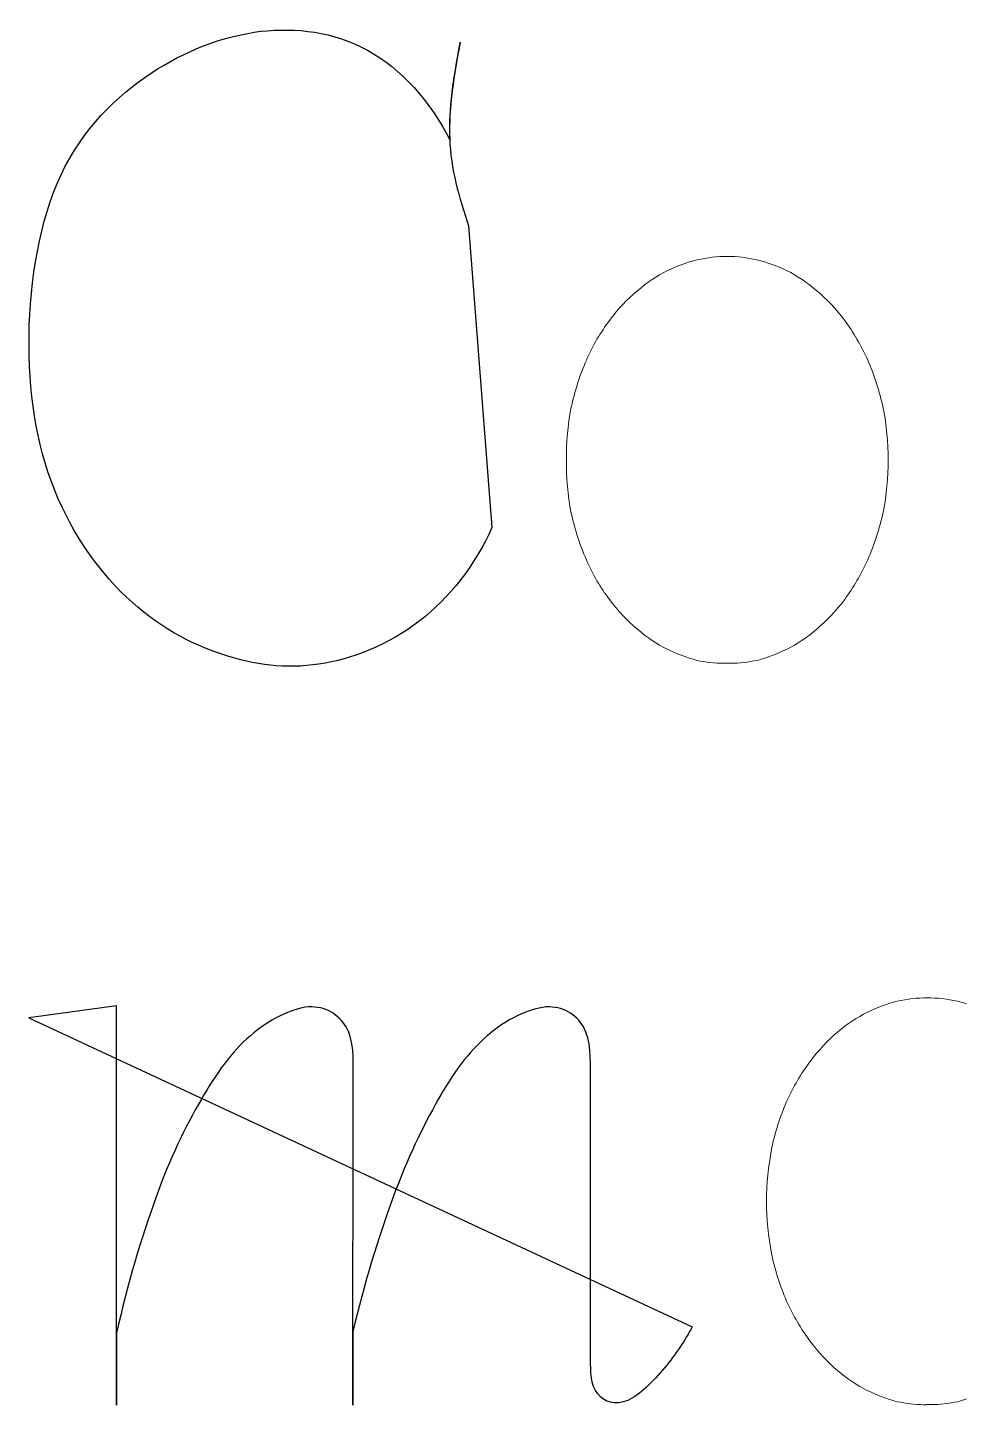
# Model space of a CAD drawing. Header units: centimetres. Extents: x -9.8 to 9.8, y -7.2 to 7.2.
# Drawn here: x -9.849 to -9.424, y 5.911 to 6.539 of the extents above; entities that cross this region are included whole.
import ezdxf

# ---------------------------------------------------------------- set-up
doc = ezdxf.new("R2010")
doc.units = ezdxf.units.CM
doc.header["$MEASUREMENT"] = 0
doc.layers.add('Layer 1', color=7, linetype='Continuous')

msp = doc.modelspace()

# ---------------------------------------------------------------- linework, layer by layer
at = {"layer": 'Layer 1', "color": 7}
for points, knots in [([(-9.64827, 6.44865), (-9.65245, 6.46161), (-9.65647, 6.47474), (-9.65684, 6.48847), (-9.65684, 6.48847), (-9.6574, 6.50276), (-9.65475, 6.51763), (-9.65208, 6.53247), (-9.65208, 6.53247), (-9.65361, 6.52313), (-9.65533, 6.51419), (-9.65608, 6.50675), (-9.65608, 6.50675), (-9.65683, 6.49931), (-9.65684, 6.4936), (-9.65684, 6.48789), (-9.65684, 6.48789), (-9.66541, 6.50541), (-9.67912, 6.52046), (-9.69436, 6.52885), (-9.69436, 6.52885), (-9.70979, 6.53742), (-9.72693, 6.53914), (-9.74294, 6.53742), (-9.74294, 6.53742), (-9.75895, 6.53533), (-9.77419, 6.52999), (-9.78998, 6.52027), (-9.78998, 6.52027), (-9.80559, 6.51035), (-9.8216, 6.49606), (-9.83208, 6.47587), (-9.83208, 6.47587), (-9.84256, 6.45568), (-9.84753, 6.42902), (-9.84848, 6.40349), (-9.84848, 6.40349), (-9.84925, 6.37796), (-9.84639, 6.35377), (-9.83856, 6.33242), (-9.83856, 6.33242), (-9.83073, 6.31107), (-9.81819, 6.2926), (-9.80427, 6.27948), (-9.80427, 6.27948), (-9.79035, 6.26614), (-9.77493, 6.25794), (-9.76027, 6.25318), (-9.76027, 6.25318), (-9.74561, 6.24823), (-9.73169, 6.24651), (-9.71645, 6.24879), (-9.71645, 6.24879), (-9.7014, 6.25107), (-9.68502, 6.25736), (-9.67092, 6.26821), (-9.67092, 6.26821), (-9.65682, 6.27906), (-9.64502, 6.2943), (-9.63758, 6.31107), (-9.63758, 6.31107), (-9.63758, 6.31107), (-9.64827, 6.44865), (-9.64827, 6.44865)], [0, 0, 0, 0, 0.058824, 0.058824, 0.058824, 0.058824, 0.117647, 0.117647, 0.117647, 0.117647, 0.176471, 0.176471, 0.176471, 0.176471, 0.235294, 0.235294, 0.235294, 0.235294, 0.294118, 0.294118, 0.294118, 0.294118, 0.352941, 0.352941, 0.352941, 0.352941, 0.411765, 0.411765, 0.411765, 0.411765, 0.470588, 0.470588, 0.470588, 0.470588, 0.529412, 0.529412, 0.529412, 0.529412, 0.588235, 0.588235, 0.588235, 0.588235, 0.647059, 0.647059, 0.647059, 0.647059, 0.705882, 0.705882, 0.705882, 0.705882, 0.764706, 0.764706, 0.764706, 0.764706, 0.823529, 0.823529, 0.823529, 0.823529, 0.882353, 0.882353, 0.882353, 0.882353, 1, 1, 1, 1]), ([(-9.64827, 6.44865), (-9.64827, 6.44865), (-9.64827, 6.44865), (-9.64827, 6.44865), (-9.64827, 6.44865), (-9.64827, 6.44865), (-9.64827, 6.44865), (-9.64827, 6.44865)], [0, 0, 0, 0, 0.333333, 0.333333, 0.333333, 0.333333, 1, 1, 1, 1]), ([(-9.84866, 6.08747), (-9.84866, 6.08747), (-9.80865, 6.093), (-9.80865, 6.093), (-9.80865, 6.093), (-9.80865, 6.093), (-9.80865, 5.91089), (-9.80865, 5.91089), (-9.80865, 5.91089), (-9.80865, 5.91089), (-9.80865, 5.94365), (-9.80865, 5.94365), (-9.80865, 5.94365), (-9.80389, 5.96574), (-9.79741, 5.98728), (-9.79074, 6.00538), (-9.79074, 6.00538), (-9.78444, 6.02348), (-9.77722, 6.03795), (-9.77016, 6.05015), (-9.77016, 6.05015), (-9.76331, 6.06216), (-9.75624, 6.07206), (-9.74767, 6.07931), (-9.74767, 6.07931), (-9.7391, 6.08674), (-9.72899, 6.09169), (-9.72119, 6.09246), (-9.72119, 6.09246), (-9.71338, 6.09283), (-9.70767, 6.08923), (-9.70404, 6.08333), (-9.70404, 6.08333), (-9.70042, 6.07724), (-9.70079, 6.06867), (-9.70079, 6.06066), (-9.70079, 6.06066), (-9.70079, 6.06066), (-9.70103, 5.91086), (-9.70103, 5.91086), (-9.70103, 5.91086), (-9.70103, 5.91086), (-9.70103, 5.9442), (-9.70103, 5.9442), (-9.70103, 5.9442), (-9.69587, 5.96592), (-9.68941, 5.98746), (-9.68275, 6.00535), (-9.68275, 6.00535), (-9.67608, 6.02345), (-9.66902, 6.03792), (-9.66217, 6.05012), (-9.66217, 6.05012), (-9.65532, 6.06213), (-9.64825, 6.07203), (-9.63968, 6.07928), (-9.63968, 6.07928), (-9.63111, 6.08671), (-9.62082, 6.09166), (-9.61301, 6.09243), (-9.61301, 6.09243), (-9.6052, 6.0928), (-9.59928, 6.0892), (-9.59586, 6.0833), (-9.59586, 6.0833), (-9.59242, 6.07721), (-9.59261, 6.06864), (-9.59261, 6.06063), (-9.59261, 6.06063), (-9.59261, 6.06063), (-9.59261, 5.93204), (-9.59261, 5.93204), (-9.59261, 5.93204), (-9.59261, 5.92632), (-9.59261, 5.91984), (-9.58938, 5.91603), (-9.58938, 5.91603), (-9.58634, 5.91203), (-9.58139, 5.91069), (-9.57565, 5.91299), (-9.57565, 5.91299), (-9.57012, 5.91548), (-9.56403, 5.92175), (-9.55888, 5.92786), (-9.55888, 5.92786), (-9.55375, 5.93416), (-9.54975, 5.94006), (-9.54631, 5.94654), (-9.54631, 5.94654), (-9.54631, 5.94654), (-9.84866, 6.08747), (-9.84866, 6.08747)], [0, 0, 0, 0, 0.041667, 0.041667, 0.041667, 0.041667, 0.083333, 0.083333, 0.083333, 0.083333, 0.125, 0.125, 0.125, 0.125, 0.166667, 0.166667, 0.166667, 0.166667, 0.208333, 0.208333, 0.208333, 0.208333, 0.25, 0.25, 0.25, 0.25, 0.291667, 0.291667, 0.291667, 0.291667, 0.333333, 0.333333, 0.333333, 0.333333, 0.375, 0.375, 0.375, 0.375, 0.416667, 0.416667, 0.416667, 0.416667, 0.458333, 0.458333, 0.458333, 0.458333, 0.5, 0.5, 0.5, 0.5, 0.541667, 0.541667, 0.541667, 0.541667, 0.583333, 0.583333, 0.583333, 0.583333, 0.625, 0.625, 0.625, 0.625, 0.666667, 0.666667, 0.666667, 0.666667, 0.708333, 0.708333, 0.708333, 0.708333, 0.75, 0.75, 0.75, 0.75, 0.791667, 0.791667, 0.791667, 0.791667, 0.833333, 0.833333, 0.833333, 0.833333, 0.875, 0.875, 0.875, 0.875, 0.916667, 0.916667, 0.916667, 0.916667, 1, 1, 1, 1]), ([(-9.84866, 6.08747), (-9.84866, 6.08747), (-9.84866, 6.08747), (-9.84866, 6.08747), (-9.84866, 6.08747), (-9.84866, 6.08747), (-9.84866, 6.08747), (-9.84866, 6.08747)], [0, 0, 0, 0, 0.333333, 0.333333, 0.333333, 0.333333, 1, 1, 1, 1])]:
    msp.add_open_spline(points, degree=3, knots=knots, dxfattribs=at)
at = {"layer": 'Layer 1', "color": 9, "lineweight": 0}
for points, knots in [([(-9.64827, 6.44865), (-9.65245, 6.46161), (-9.65647, 6.47474), (-9.65684, 6.48847), (-9.65684, 6.48847), (-9.6574, 6.50276), (-9.65475, 6.51763), (-9.65208, 6.53247), (-9.65208, 6.53247), (-9.65361, 6.52313), (-9.65533, 6.51419), (-9.65608, 6.50675), (-9.65608, 6.50675), (-9.65683, 6.49931), (-9.65684, 6.4936), (-9.65684, 6.48789), (-9.65684, 6.48789), (-9.66541, 6.50541), (-9.67912, 6.52046), (-9.69436, 6.52885), (-9.69436, 6.52885), (-9.70979, 6.53742), (-9.72693, 6.53914), (-9.74294, 6.53742), (-9.74294, 6.53742), (-9.75895, 6.53533), (-9.77419, 6.52999), (-9.78998, 6.52027), (-9.78998, 6.52027), (-9.80559, 6.51035), (-9.8216, 6.49606), (-9.83208, 6.47587), (-9.83208, 6.47587), (-9.84256, 6.45568), (-9.84753, 6.42902), (-9.84848, 6.40349), (-9.84848, 6.40349), (-9.84925, 6.37796), (-9.84639, 6.35377), (-9.83856, 6.33242), (-9.83856, 6.33242), (-9.83073, 6.31107), (-9.81819, 6.2926), (-9.80427, 6.27948), (-9.80427, 6.27948), (-9.79035, 6.26614), (-9.77493, 6.25794), (-9.76027, 6.25318), (-9.76027, 6.25318), (-9.74561, 6.24823), (-9.73169, 6.24651), (-9.71645, 6.24879), (-9.71645, 6.24879), (-9.7014, 6.25107), (-9.68502, 6.25736), (-9.67092, 6.26821), (-9.67092, 6.26821), (-9.65682, 6.27906), (-9.64502, 6.2943), (-9.63758, 6.31107)], [0, 0, 0, 0, 0.0625, 0.0625, 0.0625, 0.0625, 0.125, 0.125, 0.125, 0.125, 0.1875, 0.1875, 0.1875, 0.1875, 0.25, 0.25, 0.25, 0.25, 0.3125, 0.3125, 0.3125, 0.3125, 0.375, 0.375, 0.375, 0.375, 0.4375, 0.4375, 0.4375, 0.4375, 0.5, 0.5, 0.5, 0.5, 0.5625, 0.5625, 0.5625, 0.5625, 0.625, 0.625, 0.625, 0.625, 0.6875, 0.6875, 0.6875, 0.6875, 0.75, 0.75, 0.75, 0.75, 0.8125, 0.8125, 0.8125, 0.8125, 0.875, 0.875, 0.875, 0.875, 1, 1, 1, 1]), ([(-9.64827, 6.44865), (-9.64827, 6.44865), (-9.64827, 6.44865), (-9.64827, 6.44865), (-9.64827, 6.44865), (-9.64827, 6.44865), (-9.64827, 6.44865), (-9.64827, 6.44865)], [0, 0, 0, 0, 0.333333, 0.333333, 0.333333, 0.333333, 1, 1, 1, 1]), ([(-9.84866, 6.08747), (-9.84866, 6.08747), (-9.80865, 6.093), (-9.80865, 6.093), (-9.80865, 6.093), (-9.80865, 6.093), (-9.80865, 5.91089), (-9.80865, 5.91089), (-9.80865, 5.91089), (-9.80865, 5.91089), (-9.80865, 5.94365), (-9.80865, 5.94365), (-9.80865, 5.94365), (-9.80389, 5.96574), (-9.79741, 5.98728), (-9.79074, 6.00538), (-9.79074, 6.00538), (-9.78444, 6.02348), (-9.77722, 6.03795), (-9.77016, 6.05015), (-9.77016, 6.05015), (-9.76331, 6.06216), (-9.75624, 6.07206), (-9.74767, 6.07931), (-9.74767, 6.07931), (-9.7391, 6.08674), (-9.72899, 6.09169), (-9.72119, 6.09246), (-9.72119, 6.09246), (-9.71338, 6.09283), (-9.70767, 6.08923), (-9.70404, 6.08333), (-9.70404, 6.08333), (-9.70042, 6.07724), (-9.70079, 6.06867), (-9.70079, 6.06066), (-9.70079, 6.06066), (-9.70079, 6.06066), (-9.70103, 5.91086), (-9.70103, 5.91086), (-9.70103, 5.91086), (-9.70103, 5.91086), (-9.70103, 5.9442), (-9.70103, 5.9442), (-9.70103, 5.9442), (-9.69587, 5.96592), (-9.68941, 5.98746), (-9.68275, 6.00535), (-9.68275, 6.00535), (-9.67608, 6.02345), (-9.66902, 6.03792), (-9.66217, 6.05012), (-9.66217, 6.05012), (-9.65532, 6.06213), (-9.64825, 6.07203), (-9.63968, 6.07928), (-9.63968, 6.07928), (-9.63111, 6.08671), (-9.62082, 6.09166), (-9.61301, 6.09243), (-9.61301, 6.09243), (-9.6052, 6.0928), (-9.59928, 6.0892), (-9.59586, 6.0833), (-9.59586, 6.0833), (-9.59242, 6.07721), (-9.59261, 6.06864), (-9.59261, 6.06063), (-9.59261, 6.06063), (-9.59261, 6.06063), (-9.59261, 5.93204), (-9.59261, 5.93204), (-9.59261, 5.93204), (-9.59261, 5.92632), (-9.59261, 5.91984), (-9.58938, 5.91603), (-9.58938, 5.91603), (-9.58634, 5.91203), (-9.58139, 5.91069), (-9.57565, 5.91299), (-9.57565, 5.91299), (-9.57012, 5.91548), (-9.56403, 5.92175), (-9.55888, 5.92786), (-9.55888, 5.92786), (-9.55375, 5.93416), (-9.54975, 5.94006), (-9.54631, 5.94654)], [0, 0, 0, 0, 0.043478, 0.043478, 0.043478, 0.043478, 0.086957, 0.086957, 0.086957, 0.086957, 0.130435, 0.130435, 0.130435, 0.130435, 0.173913, 0.173913, 0.173913, 0.173913, 0.217391, 0.217391, 0.217391, 0.217391, 0.26087, 0.26087, 0.26087, 0.26087, 0.304348, 0.304348, 0.304348, 0.304348, 0.347826, 0.347826, 0.347826, 0.347826, 0.391304, 0.391304, 0.391304, 0.391304, 0.434783, 0.434783, 0.434783, 0.434783, 0.478261, 0.478261, 0.478261, 0.478261, 0.521739, 0.521739, 0.521739, 0.521739, 0.565217, 0.565217, 0.565217, 0.565217, 0.608696, 0.608696, 0.608696, 0.608696, 0.652174, 0.652174, 0.652174, 0.652174, 0.695652, 0.695652, 0.695652, 0.695652, 0.73913, 0.73913, 0.73913, 0.73913, 0.782609, 0.782609, 0.782609, 0.782609, 0.826087, 0.826087, 0.826087, 0.826087, 0.869565, 0.869565, 0.869565, 0.869565, 0.913043, 0.913043, 0.913043, 0.913043, 1, 1, 1, 1]), ([(-9.84866, 6.08747), (-9.84866, 6.08747), (-9.84866, 6.08747), (-9.84866, 6.08747), (-9.84866, 6.08747), (-9.84866, 6.08747), (-9.84866, 6.08747), (-9.84866, 6.08747)], [0, 0, 0, 0, 0.333333, 0.333333, 0.333333, 0.333333, 1, 1, 1, 1])]:
    msp.add_open_spline(points, degree=3, knots=knots, dxfattribs=at)
at = {"layer": 'Layer 1', "color": 7, "lineweight": 0}
for points in [[(-9.5309, 6.24918), (-9.5309, 6.24918), (-9.53204, 6.24918), (-9.53204, 6.24918), (-9.53204, 6.24918), (-9.53604, 6.24918), (-9.54003, 6.24974), (-9.54424, 6.2505), (-9.54424, 6.2505), (-9.54863, 6.25182), (-9.55321, 6.25336), (-9.55776, 6.25563), (-9.55776, 6.25563), (-9.56234, 6.25791), (-9.56691, 6.26097), (-9.57128, 6.26478), (-9.57128, 6.26478), (-9.57567, 6.2684), (-9.58004, 6.27298), (-9.58403, 6.2783), (-9.58403, 6.2783), (-9.58802, 6.28362), (-9.59165, 6.28973), (-9.59451, 6.2964), (-9.59451, 6.2964), (-9.59755, 6.30325), (-9.59985, 6.3105), (-9.60155, 6.31812), (-9.60155, 6.31812), (-9.60308, 6.32593), (-9.60364, 6.33392), (-9.60364, 6.34193), (-9.60364, 6.34193), (-9.60364, 6.34992), (-9.60306, 6.35775), (-9.60155, 6.36556), (-9.60155, 6.36556), (-9.59983, 6.37318), (-9.59755, 6.38061), (-9.59451, 6.38747), (-9.59451, 6.38747), (-9.59165, 6.39414), (-9.58803, 6.40004), (-9.58403, 6.40557), (-9.58403, 6.40557), (-9.58003, 6.41091), (-9.57564, 6.41549), (-9.57128, 6.41909), (-9.57128, 6.41909), (-9.56252, 6.42671), (-9.55318, 6.43089), (-9.54403, 6.43319), (-9.54403, 6.43319), (-9.53488, 6.43528), (-9.52575, 6.43528), (-9.51678, 6.43319), (-9.51678, 6.43319), (-9.5122, 6.43205), (-9.50763, 6.43052), (-9.50305, 6.42824), (-9.50305, 6.42824), (-9.49847, 6.42596), (-9.49392, 6.42292), (-9.48953, 6.41911), (-9.48953, 6.41911), (-9.48514, 6.41549), (-9.48077, 6.41091), (-9.47678, 6.40559), (-9.47678, 6.40559), (-9.47278, 6.40006), (-9.46935, 6.39416), (-9.4663, 6.38749), (-9.4663, 6.38749), (-9.46326, 6.38064), (-9.46096, 6.3732), (-9.45924, 6.36558), (-9.45924, 6.36558), (-9.45771, 6.35777), (-9.45696, 6.34994), (-9.45696, 6.34195), (-9.45696, 6.34195), (-9.45696, 6.33396), (-9.45773, 6.32594), (-9.45924, 6.31814), (-9.45924, 6.31814), (-9.46096, 6.31052), (-9.46324, 6.30327), (-9.4663, 6.29642), (-9.4663, 6.29642), (-9.46934, 6.28975), (-9.47278, 6.28367), (-9.47678, 6.27832), (-9.47678, 6.27832), (-9.48078, 6.27298), (-9.48517, 6.2684), (-9.48953, 6.2648), (-9.48953, 6.2648), (-9.49392, 6.26099), (-9.4985, 6.25795), (-9.50305, 6.25565), (-9.50305, 6.25565), (-9.50763, 6.25337), (-9.5122, 6.25184), (-9.51657, 6.25052), (-9.51657, 6.25052), (-9.52075, 6.24975), (-9.52477, 6.2492), (-9.52877, 6.2492), (-9.52877, 6.2492), (-9.52877, 6.2492), (-9.5309, 6.24921), (-9.5309, 6.24921), (-9.5309, 6.24921), (-9.5309, 6.24921), (-9.5309, 6.24918), (-9.5309, 6.24918)], [(-9.43946, 5.91104), (-9.43946, 5.91104), (-9.44081, 5.91104), (-9.44081, 5.91104), (-9.44081, 5.91104), (-9.44481, 5.91104), (-9.44862, 5.91162), (-9.45301, 5.91239), (-9.45301, 5.91239), (-9.4574, 5.91371), (-9.46177, 5.91525), (-9.46653, 5.91752), (-9.46653, 5.91752), (-9.47092, 5.9198), (-9.47568, 5.92286), (-9.48005, 5.92665), (-9.48005, 5.92665), (-9.48444, 5.93027), (-9.48862, 5.93485), (-9.49262, 5.94017), (-9.49262, 5.94017), (-9.49662, 5.94551), (-9.50024, 5.9516), (-9.50328, 5.95827), (-9.50328, 5.95827), (-9.50614, 5.96512), (-9.50862, 5.97237), (-9.51013, 5.97999), (-9.51013, 5.97999), (-9.51164, 5.9878), (-9.51241, 5.99581), (-9.51241, 6.0038), (-9.51241, 6.0038), (-9.51241, 6.01179), (-9.51164, 6.01981), (-9.51013, 6.02761), (-9.51013, 6.02761), (-9.5086, 6.03523), (-9.50613, 6.04248), (-9.50328, 6.04933), (-9.50328, 6.04933), (-9.50024, 6.056), (-9.49661, 6.06208), (-9.49262, 6.06743), (-9.49262, 6.06743), (-9.48862, 6.07277), (-9.48442, 6.07733), (-9.48005, 6.08095), (-9.48005, 6.08095), (-9.47111, 6.08857), (-9.46177, 6.09275), (-9.4528, 6.09505), (-9.4528, 6.09505), (-9.44365, 6.09714), (-9.43452, 6.09714), (-9.42536, 6.09505), (-9.42536, 6.09505), (-9.42097, 6.09391), (-9.41621, 6.09238), (-9.41184, 6.0901), (-9.41184, 6.0901), (-9.40708, 6.08782), (-9.40269, 6.08478), (-9.39813, 6.08097), (-9.39813, 6.08097), (-9.39374, 6.07735), (-9.38937, 6.07277), (-9.38538, 6.06745), (-9.38538, 6.06745), (-9.38157, 6.06211), (-9.37795, 6.05602), (-9.37509, 6.04935), (-9.37509, 6.04935), (-9.37205, 6.0425), (-9.36956, 6.03525), (-9.36805, 6.02763), (-9.36805, 6.02763), (-9.36633, 6.01982), (-9.36577, 6.01181), (-9.36577, 6.00382), (-9.36577, 6.00382), (-9.36577, 5.99583), (-9.36635, 5.98781), (-9.36805, 5.98001), (-9.36805, 5.98001), (-9.36958, 5.97239), (-9.37205, 5.96514), (-9.37509, 5.95829), (-9.37509, 5.95829), (-9.37795, 5.95162), (-9.38157, 5.94554), (-9.38538, 5.94019), (-9.38538, 5.94019), (-9.38938, 5.93485), (-9.39377, 5.93029), (-9.39813, 5.92667), (-9.39813, 5.92667), (-9.40271, 5.92286), (-9.40707, 5.91982), (-9.41184, 5.91754), (-9.41184, 5.91754), (-9.41623, 5.91526), (-9.42099, 5.91373), (-9.42518, 5.91241), (-9.42518, 5.91241), (-9.42936, 5.91164), (-9.43357, 5.91106), (-9.43738, 5.91106), (-9.43738, 5.91106), (-9.43738, 5.91106), (-9.43946, 5.91107), (-9.43946, 5.91107), (-9.43946, 5.91107), (-9.43946, 5.91107), (-9.43946, 5.91104), (-9.43946, 5.91104)]]:
    msp.add_open_spline(points, degree=3, knots=[0, 0, 0, 0, 0.033333, 0.033333, 0.033333, 0.033333, 0.066667, 0.066667, 0.066667, 0.066667, 0.1, 0.1, 0.1, 0.1, 0.133333, 0.133333, 0.133333, 0.133333, 0.166667, 0.166667, 0.166667, 0.166667, 0.2, 0.2, 0.2, 0.2, 0.233333, 0.233333, 0.233333, 0.233333, 0.266667, 0.266667, 0.266667, 0.266667, 0.3, 0.3, 0.3, 0.3, 0.333333, 0.333333, 0.333333, 0.333333, 0.366667, 0.366667, 0.366667, 0.366667, 0.4, 0.4, 0.4, 0.4, 0.433333, 0.433333, 0.433333, 0.433333, 0.466667, 0.466667, 0.466667, 0.466667, 0.5, 0.5, 0.5, 0.5, 0.533333, 0.533333, 0.533333, 0.533333, 0.566667, 0.566667, 0.566667, 0.566667, 0.6, 0.6, 0.6, 0.6, 0.633333, 0.633333, 0.633333, 0.633333, 0.666667, 0.666667, 0.666667, 0.666667, 0.7, 0.7, 0.7, 0.7, 0.733333, 0.733333, 0.733333, 0.733333, 0.766667, 0.766667, 0.766667, 0.766667, 0.8, 0.8, 0.8, 0.8, 0.833333, 0.833333, 0.833333, 0.833333, 0.866667, 0.866667, 0.866667, 0.866667, 0.9, 0.9, 0.9, 0.9, 0.933333, 0.933333, 0.933333, 0.933333, 1, 1, 1, 1], dxfattribs=at)

doc.saveas('drawing.dxf')
